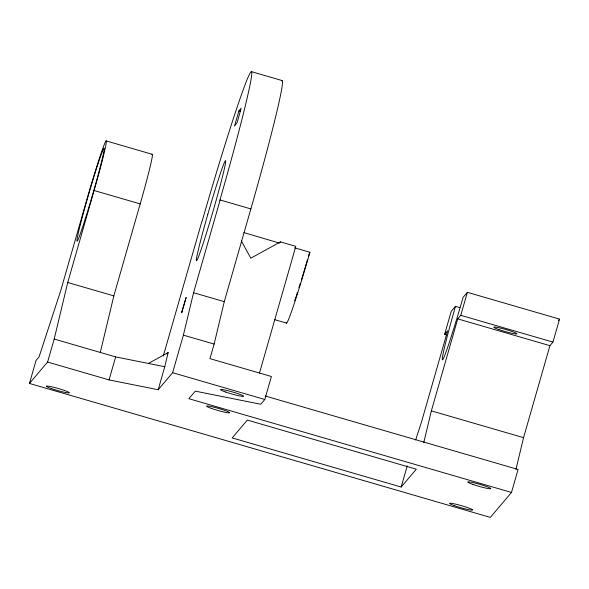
<?xml version="1.0" encoding="UTF-8"?>
<svg xmlns="http://www.w3.org/2000/svg" width="589" height="589" viewBox="0 0 589 589"><rect width="100%" height="100%" fill="white"/><g stroke="black" fill="none" stroke-linecap="round" stroke-linejoin="round"><path stroke-width="0.88" d="M29.45 383.446L47.599 362.051L54.195 339.043L67.735 282.499L94.115 190.519A56.036 2.238 -73.8 0 0 106.366 141.448A56.036 2.238 -73.8 0 0 94.071 175.154L92.679 179.726A56.036 2.238 -73.8 0 0 87.047 198.846L60.674 290.804L39.058 356.897L36.047 360.453L29.45 383.446L490.342 517.392L511.495 492.456L518.092 469.462L265.094 395.963M100.285 352.436L113.824 295.892L140.197 203.912A56.036 2.238 -73.8 0 0 151.874 154.664M47.599 362.051L109.061 379.912L158.176 389.734L164.765 366.726L168.152 352.583L148.399 363.45M158.176 389.734L172.621 372.697L183.393 335.141L193.553 292.726L220.146 199.98L250.87 208.911L224.276 301.656L214.124 344.072L209.942 358.635L271.396 376.496L264.8 399.489L260.765 404.245L195.276 391.148L188.87 398.694L511.495 492.456M423.763 442.67L431.369 410.864L457.749 318.885L460.775 315.314L467.371 292.321L559.55 319.105L552.953 342.099L549.927 345.669L523.555 437.656L515.942 469.462M109.061 379.912L115.65 356.905L164.765 366.726M163.315 355.947L201.872 221.516M259.469 373.065L295.811 246.357L280.445 241.895L250.804 258.188L241.313 240.886M446.374 334.869L444.614 334.353L451.211 311.36L455.474 306.332L459.869 307.605M401.175 487.044L416.32 469.197L247.328 420.082L232.184 437.929L401.175 487.044L407.257 465.818M415.643 439.968L421.268 422.762L447.647 330.782L444.614 334.353M238.891 110.901L234.51 126.075L237.146 122.578L241.144 108.243L238.891 110.901L240.643 111.409M166.982 353.967L168.152 352.583M280.445 241.895L279.436 243.08L243.824 232.574M309.431 252.872L309.932 252.276L294.574 247.814M467.371 292.321L463.101 297.349A60.446 2.415 -73.8 0 1 442.692 359.71A60.446 2.415 -73.8 0 1 455.474 306.332M558.379 320.49L559.55 319.105M251.297 71.608L282.021 80.538M106.108 140.896L152.389 154.347M94.115 190.519L140.197 203.912M460.775 315.314L552.953 342.099M457.749 318.885L549.927 345.669M193.553 292.726L224.276 301.656M274.592 319.628L286.541 323.096M67.735 282.499L113.824 295.892M183.393 335.141L214.124 344.072M431.369 410.864L523.555 437.656M172.621 372.697L264.8 399.489M54.195 339.043L115.65 356.905M202.152 221.177A144.901 5.618 -73.8 0 1 250.818 71.983A144.901 5.618 -73.8 0 1 219.881 200.289M281.527 80.943A144.901 5.794 -73.8 0 1 250.87 208.911M309.181 253.741A60.446 2.415 -73.8 0 1 308.43 256.34M307.421 259.815A60.446 2.415 -73.8 0 1 301.354 280.04M300.375 283.191A60.446 2.415 -73.8 0 1 298.947 287.749M297.342 292.748A60.446 2.415 -73.8 0 1 296.083 296.628M295.833 297.364A60.446 2.415 -73.8 0 1 294.706 300.743M309.932 252.276A68.449 2.739 -73.8 0 1 286.335 322.279M181.802 311.956L181.758 312.685L186.153 297.357L181.802 311.956M207.755 214.543L206.481 218.99A52.038 2.076 -73.8 0 0 200.562 251.142A52.038 2.076 -73.8 0 0 224.88 166.363A52.038 2.076 -73.8 0 0 209.043 210.052L207.755 214.543M454.708 505.774A12.008 1.068 16 0 0 472.643 510.022A12.008 1.068 16 0 0 456.019 504.228A12.008 1.068 16 0 0 454.708 505.774M472.842 484.408A12.008 1.068 16 0 0 490.777 488.664A12.008 1.068 16 0 0 474.152 482.862A12.008 1.068 16 0 0 472.842 484.408M51.42 388.585A12.008 1.068 16 0 0 69.362 392.834A12.008 1.068 16 0 0 52.73 387.039A12.008 1.068 16 0 0 51.42 388.585M498.935 329.59A12.008 1.068 16 0 0 516.87 333.838A12.008 1.068 16 0 0 500.245 328.044A12.008 1.068 16 0 0 498.935 329.59M211.665 408.501A12.008 1.068 16 0 0 229.607 412.749A12.008 1.068 16 0 0 212.975 406.962A12.008 1.068 16 0 0 211.665 408.501M225.639 392.038A12.008 1.068 16 0 0 243.581 396.287A12.008 1.068 16 0 0 226.949 390.492A12.008 1.068 16 0 0 225.639 392.038M85.221 219.027A48.438 1.929 -73.8 0 0 104.135 148.192A48.438 1.929 -73.8 0 0 82.379 216.833A48.438 1.929 -73.8 0 0 85.221 219.027"/></g></svg>
